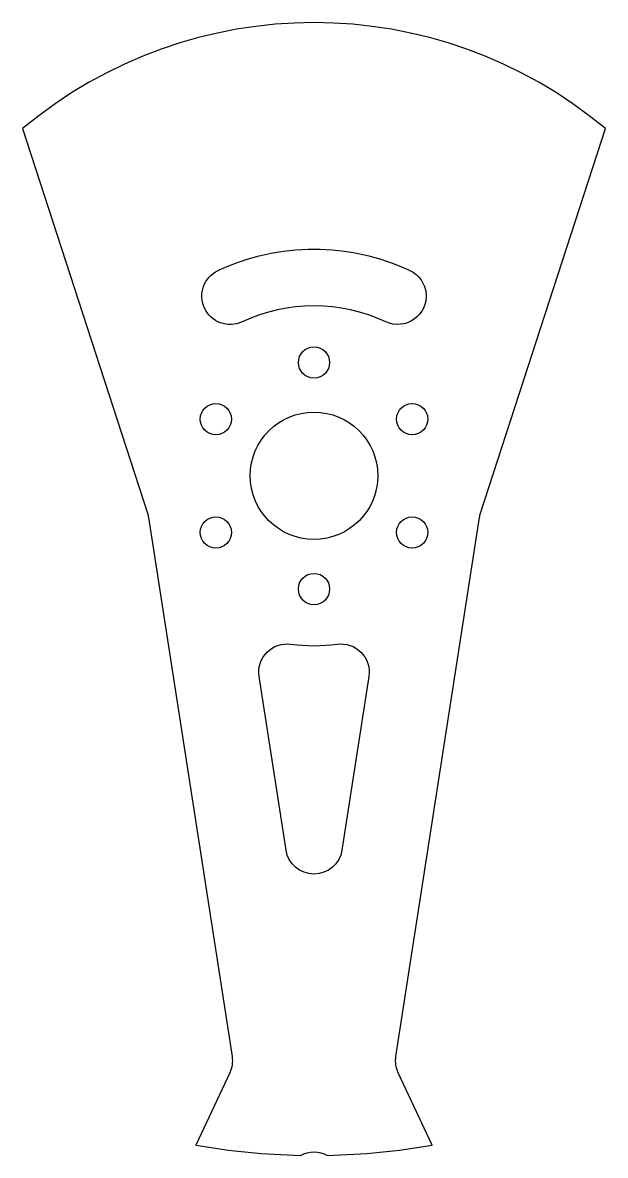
# Model space of a CAD drawing. Header units: inches. Extents: x -1.29 to 1.29, y -3 to 2.
import ezdxf

# ---------------------------------------------------------------- set-up
doc = ezdxf.new("R2010")
doc.units = ezdxf.units.IN
doc.header["$MEASUREMENT"] = 0

msp = doc.modelspace()

# ---------------------------------------------------------------- linework, layer by layer
for points in [[(-0.3721, -2.6352), (-0.5209, -2.9544, 0.038719), (-0.0592, -2.9994, -0.251802), (0.0592, -2.9994, 0.038719), (0.5209, -2.9544), (0.3721, -2.6352, -0.148589), (0.3618, -2.5632), (0.7304, -0.1842, -0.040029), (0.735, -0.1647), (1.2856, 1.5321, 0.36397), (-1.2856, 1.5321), (-0.735, -0.1647, -0.040029), (-0.7304, -0.1842), (-0.3618, -2.5632, -0.148589)], [(0.317, 0.6797, 0.221695), (-0.317, 0.6797, -1), (-0.4226, 0.9063, -0.221695), (0.4226, 0.9063, -1)], [(-0.1017, -0.7431, 0.068128), (0.1017, -0.7431, -0.501863), (0.2422, -0.8861), (0.1235, -1.6521, -0.857003), (-0.1235, -1.6521), (-0.2422, -0.8861, -0.501863)]]:
    msp.add_lwpolyline(points, format="xyb", close=True)
for centre, radius in [((0, 0.5), 0.069), ((-0.433, 0.25), 0.069), ((0.433, 0.25), 0.069), ((0, 0), 0.2812), ((-0.433, -0.25), 0.069), ((0.433, -0.25), 0.069), ((0, -0.5), 0.069)]:
    msp.add_circle(centre, radius)

doc.saveas('drawing.dxf')
